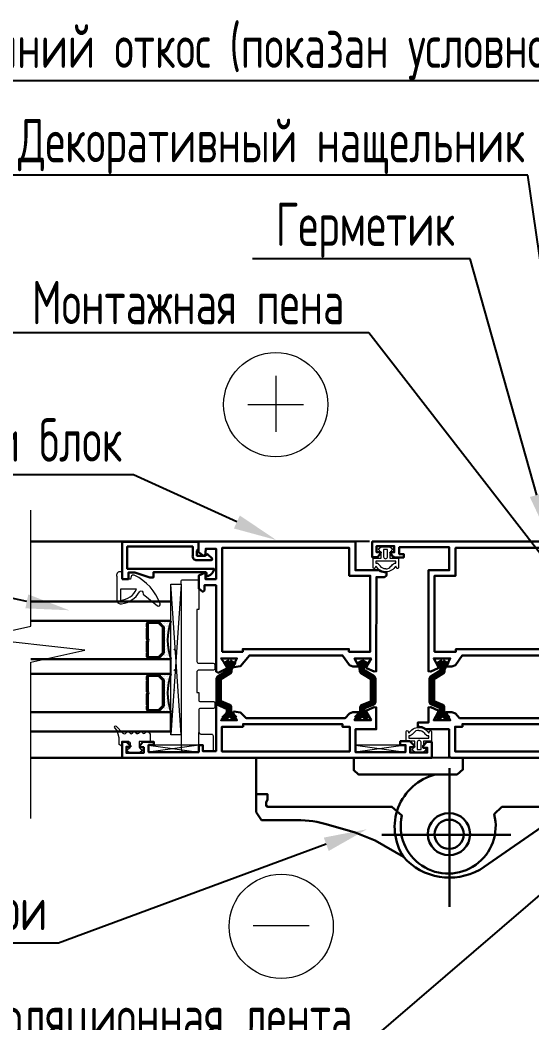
# Model space of a CAD drawing. Header units: millimetres. Extents: x -136099598 to 11807193, y 0 to 779331.
# Drawn here: x 793450 to 796404, y 359407 to 365191 of the extents above; entities that cross this region are included whole.
import ezdxf
from ezdxf import colors
from ezdxf.entities.mleader import LeaderData, LeaderLine
from ezdxf.math import Vec2, Vec3

# ---------------------------------------------------------------- set-up
doc = ezdxf.new("R2010")
doc.units = ezdxf.units.MM
doc.header["$MEASUREMENT"] = 0
doc.layers.get('0').update_dxf_attribs({"color": 250, "lineweight": 9})
for name, color, linetype, lineweight in [('+АР_Размеры', 252, 'Continuous', 9), ('PDF _Геометрия', 7, 'Continuous', 0), ('АР_Тонкие', 250, 'Continuous', 5)]:
    doc.layers.add(name, color=color, linetype=linetype, lineweight=lineweight)
doc.layers.add('A-OKNO-RAM', color=140, linetype='Continuous')
doc.layers.add('АР_Таблицы', color=250, linetype='Continuous')
doc.styles.add('ISOCPEUR', font='isocpeur.ttf', dxfattribs={"width": 0.7})

# ---------------------------------------------------------------- blocks, each defined once
blk = doc.blocks.new('*U1399')
at = {"color": 8}
blk.add_lwpolyline([(0, -7.508), (0, -1), (2.25, -0.5), (-2.25, 0), (0, 0.5), (0, 5.323)], dxfattribs=at)

msp = doc.modelspace()

# ---------------------------------------------------------------- linework, layer by layer
at = {"layer": '+АР_Размеры', "ltscale": 100}
for points in [[(794925.601, 363138.576), (794925.601, 362816.827)], [(794764.726, 362973.215), (795086.475, 362973.215)], [(794796.309, 359968.433), (795118.058, 359968.433)]]:
    msp.add_lwpolyline(points, dxfattribs=at)
for centre in [(794925.601, 362973.215), (794957.184, 359963.947)]:
    msp.add_circle(centre, 300.712, dxfattribs=at)
at = {"color": 6, "lineweight": 100, "ltscale": 100}
for p, q in [((794681.767, 361493.868), (794661.245, 361457.121)), ((795402.806, 361493.868), (795423.328, 361457.121)), ((795910.468, 361493.868), (795889.947, 361457.121)), ((795487.458, 361396.445), (795487.458, 361255.44)), ((795825.816, 361396.445), (795825.816, 361255.44)), ((794692.028, 361160.582), (794659.126, 361193.502)), ((795392.546, 361160.582), (795425.447, 361193.502)), ((795920.729, 361160.582), (795887.828, 361193.502))]:
    msp.add_line(p, q, dxfattribs=at)
for points in [[(794627.043, 361161.436), (794657.825, 361192.201), (794656.97, 361229.286), (794597.115, 361255.44), (794597.115, 361396.445), (794659.535, 361433.193), (794661.245, 361457.121), (794638.158, 361495.577)], [(795457.531, 361161.436), (795426.748, 361192.201), (795426.748, 361229.286), (795487.458, 361255.44), (795487.458, 361396.445), (795425.038, 361433.193), (795423.328, 361457.121), (795446.415, 361495.577)], [(795855.744, 361161.436), (795886.526, 361192.201), (795886.526, 361229.286), (795825.816, 361255.44), (795825.816, 361396.445), (795888.236, 361433.193), (795889.947, 361457.121), (795866.86, 361495.577)]]:
    msp.add_lwpolyline(points, dxfattribs=at)
at = {"layer": 'A-OKNO-RAM', "color": 8}
for p, q in [((795467.085, 362183.503, 0), (793512.551, 362183.503, 0)), ((793512.551, 362183.503, 0), (794057.161, 362183.503, 0)), ((793512.551, 361836.913, 0), (794320.569, 361836.913, 0)), ((794320.569, 361836.913, 0), (793512.551, 361836.913, 0)), ((793512.551, 361726.004, 0), (794320.569, 361726.004, 0)), ((794320.569, 361726.004, 0), (793512.551, 361726.004, 0)), ((794246.77, 361724.989, 0), (794240.854, 361719.072, 0)), ((794244.319, 361726.004, 0), (794320.569, 361726.004, 0)), ((794181.933, 361664.895, 0), (794186.924, 361669.886, 0)), ((794231.12, 361714.081, 0), (794236.111, 361719.072, 0)), ((794254.544, 361717.201, 0), (794254.544, 361717.201, 0)), ((794263.347, 361717.201, 0), (794263.347, 361717.201, 0)), ((794265.052, 361698.214, 0), (794268.581, 361701.743, 0)), ((794267.749, 361708.397, 0), (794267.749, 361708.397, 0)), ((794272.151, 361717.201, 0), (794272.151, 361717.201, 0)), ((794272.151, 361699.594, 0), (794272.151, 361699.594, 0)), ((794276.552, 361708.397, 0), (794276.552, 361708.397, 0)), ((794280.954, 361717.201, 0), (794280.954, 361717.201, 0)), ((794280.954, 361699.594, 0), (794280.954, 361699.594, 0)), ((794280.954, 361681.987, 0), (794280.954, 361681.987, 0)), ((794285.356, 361708.397, 0), (794285.356, 361708.397, 0)), ((794285.356, 361690.791, 0), (794285.356, 361690.791, 0)), ((794285.356, 361673.184, 0), (794285.356, 361673.184, 0)), ((794289.757, 361717.201, 0), (794289.757, 361717.201, 0)), ((794289.757, 361699.594, 0), (794289.757, 361699.594, 0)), ((794289.757, 361681.987, 0), (794289.757, 361681.987, 0)), ((794294.159, 361708.397, 0), (794294.159, 361708.397, 0)), ((794294.159, 361690.791, 0), (794294.159, 361690.791, 0)), ((794294.159, 361673.184, 0), (794294.159, 361673.184, 0)), ((794298.561, 361717.201, 0), (794298.561, 361717.201, 0)), ((794298.561, 361699.594, 0), (794298.561, 361699.594, 0)), ((794298.561, 361681.987, 0), (794298.561, 361681.987, 0)), ((794302.963, 361708.397, 0), (794302.963, 361708.397, 0)), ((794302.963, 361690.791, 0), (794302.963, 361690.791, 0)), ((794302.963, 361673.184, 0), (794302.963, 361673.184, 0)), ((794307.364, 361717.201, 0), (794307.364, 361717.201, 0)), ((794307.364, 361699.594, 0), (794307.364, 361699.594, 0)), ((794307.364, 361681.987, 0), (794307.364, 361681.987, 0)), ((794311.766, 361708.397, 0), (794311.766, 361708.397, 0)), ((794316.168, 361717.201, 0), (794316.168, 361717.201, 0)), ((794184.885, 361618.047, 0), (794188.64, 361621.802, 0)), ((794273.988, 361657.35, 0), (794278.978, 361662.341, 0)), ((794273.988, 361607.551, 0), (794278.978, 361612.542, 0)), ((794280.954, 361664.38, 0), (794280.954, 361664.38, 0)), ((794280.954, 361646.774, 0), (794280.954, 361646.774, 0)), ((794280.954, 361629.167, 0), (794280.954, 361629.167, 0)), ((794280.954, 361611.56, 0), (794280.954, 361611.56, 0)), ((794285.356, 361655.577, 0), (794285.356, 361655.577, 0)), ((794285.356, 361637.97, 0), (794285.356, 361637.97, 0)), ((794285.356, 361620.363, 0), (794285.356, 361620.363, 0)), ((794289.757, 361664.38, 0), (794289.757, 361664.38, 0)), ((794289.757, 361646.774, 0), (794289.757, 361646.774, 0)), ((794289.757, 361629.167, 0), (794289.757, 361629.167, 0)), ((794289.757, 361611.56, 0), (794289.757, 361611.56, 0)), ((794294.159, 361655.577, 0), (794294.159, 361655.577, 0)), ((794294.159, 361637.97, 0), (794294.159, 361637.97, 0)), ((794294.159, 361620.363, 0), (794294.159, 361620.363, 0)), ((794298.561, 361664.38, 0), (794298.561, 361664.38, 0)), ((794298.561, 361646.774, 0), (794298.561, 361646.774, 0)), ((794298.561, 361629.167, 0), (794298.561, 361629.167, 0)), ((794298.561, 361611.56, 0), (794298.561, 361611.56, 0)), ((794302.963, 361655.577, 0), (794302.963, 361655.577, 0)), ((794181.933, 361565.296, 0), (794186.924, 361570.287, 0)), ((794273.988, 361557.751, 0), (794278.978, 361562.742, 0)), ((794280.954, 361593.953, 0), (794280.954, 361593.953, 0)), ((794280.954, 361576.346, 0), (794280.954, 361576.346, 0)), ((794280.954, 361558.74, 0), (794280.954, 361558.74, 0)), ((794285.356, 361602.757, 0), (794285.356, 361602.757, 0)), ((794285.356, 361585.15, 0), (794285.356, 361585.15, 0)), ((794285.356, 361567.543, 0), (794285.356, 361567.543, 0)), ((794289.757, 361593.953, 0), (794289.757, 361593.953, 0)), ((794289.757, 361576.346, 0), (794289.757, 361576.346, 0)), ((794289.757, 361558.74, 0), (794289.757, 361558.74, 0)), ((794294.159, 361602.757, 0), (794294.159, 361602.757, 0)), ((794294.159, 361585.15, 0), (794294.159, 361585.15, 0)), ((794294.159, 361567.543, 0), (794294.159, 361567.543, 0)), ((794298.561, 361593.953, 0), (794298.561, 361593.953, 0)), ((794298.561, 361576.346, 0), (794298.561, 361576.346, 0)), ((794298.561, 361558.74, 0), (794298.561, 361558.74, 0)), ((794302.963, 361567.543, 0), (794302.963, 361567.543, 0)), ((794337.195, 361564.894, 0), (794342.63, 361559.458, 0)), ((793512.551, 361504.186, 0), (794320.569, 361504.186, 0)), ((794320.569, 361504.186, 0), (793512.551, 361504.186, 0)), ((794183.123, 361516.686, 0), (794187.007, 361520.57, 0)), ((794227.355, 361511.118, 0), (794232.346, 361516.109, 0)), ((794246.77, 361510.103, 0), (794240.854, 361504.186, 0)), ((794244.319, 361511.118, 0), (794246.944, 361511.118, 0)), ((794320.569, 361504.186, 0), (794244.319, 361504.186, 0)), ((794254.544, 361505.919, 0), (794254.544, 361505.919, 0)), ((794258.946, 361514.723, 0), (794258.946, 361514.723, 0)), ((794263.347, 361505.919, 0), (794263.347, 361505.919, 0)), ((794267.749, 361514.723, 0), (794267.749, 361514.723, 0)), ((794272.151, 361523.526, 0), (794272.151, 361523.526, 0)), ((794272.151, 361505.919, 0), (794272.151, 361505.919, 0)), ((794276.552, 361532.329, 0), (794276.552, 361532.329, 0)), ((794276.552, 361514.723, 0), (794276.552, 361514.723, 0)), ((794280.954, 361541.133, 0), (794280.954, 361541.133, 0)), ((794280.954, 361523.526, 0), (794280.954, 361523.526, 0)), ((794280.954, 361505.919, 0), (794280.954, 361505.919, 0)), ((794285.356, 361549.936, 0), (794285.356, 361549.936, 0)), ((794285.356, 361532.329, 0), (794285.356, 361532.329, 0)), ((794285.356, 361514.723, 0), (794285.356, 361514.723, 0)), ((794289.757, 361541.133, 0), (794289.757, 361541.133, 0)), ((794289.757, 361523.526, 0), (794289.757, 361523.526, 0)), ((794289.757, 361505.919, 0), (794289.757, 361505.919, 0)), ((794294.159, 361549.936, 0), (794294.159, 361549.936, 0)), ((794294.159, 361532.329, 0), (794294.159, 361532.329, 0)), ((794294.159, 361514.723, 0), (794294.159, 361514.723, 0)), ((794298.561, 361541.133, 0), (794298.561, 361541.133, 0)), ((794298.561, 361523.526, 0), (794298.561, 361523.526, 0)), ((794298.561, 361505.919, 0), (794298.561, 361505.919, 0)), ((794302.963, 361549.936, 0), (794302.963, 361549.936, 0)), ((794302.963, 361532.329, 0), (794302.963, 361532.329, 0)), ((794302.963, 361514.723, 0), (794302.963, 361514.723, 0)), ((794307.364, 361541.133, 0), (794307.364, 361541.133, 0)), ((794307.364, 361523.526, 0), (794307.364, 361523.526, 0)), ((794307.364, 361505.919, 0), (794307.364, 361505.919, 0)), ((794311.766, 361532.329, 0), (794311.766, 361532.329, 0)), ((794311.766, 361514.723, 0), (794311.766, 361514.723, 0)), ((794316.168, 361505.919, 0), (794316.168, 361505.919, 0)), ((794320.569, 361421.005, 0), (794320.569, 361504.186, 0)), ((794337.549, 361446.266, 0), (794341.843, 361441.972, 0)), ((793512.551, 361421.005, 0), (794320.569, 361421.005, 0)), ((794320.569, 361421.005, 0), (793512.551, 361421.005, 0)), ((794188.865, 361421.005, 0), (794244.319, 361421.005, 0)), ((794244.319, 361414.073, 0), (794188.865, 361414.073, 0)), ((794231.12, 361409.082, 0), (794236.111, 361414.073, 0)), ((794246.77, 361419.99, 0), (794240.854, 361414.073, 0)), ((794244.319, 361421.005, 0), (794320.569, 361421.005, 0)), ((794254.544, 361412.201, 0), (794254.544, 361412.201, 0)), ((794263.347, 361412.201, 0), (794263.347, 361412.201, 0)), ((794265.052, 361393.214, 0), (794268.581, 361396.743, 0)), ((794267.749, 361403.398, 0), (794267.749, 361403.398, 0)), ((794272.151, 361412.201, 0), (794272.151, 361412.201, 0)), ((794272.151, 361394.594, 0), (794272.151, 361394.594, 0)), ((794276.552, 361403.398, 0), (794276.552, 361403.398, 0)), ((794280.954, 361412.201, 0), (794280.954, 361412.201, 0)), ((794280.954, 361394.594, 0), (794280.954, 361394.594, 0)), ((794280.954, 361376.988, 0), (794280.954, 361376.988, 0)), ((794285.356, 361403.398, 0), (794285.356, 361403.398, 0)), ((794285.356, 361385.791, 0), (794285.356, 361385.791, 0)), ((794289.757, 361412.201, 0), (794289.757, 361412.201, 0)), ((794289.757, 361394.594, 0), (794289.757, 361394.594, 0)), ((794289.757, 361376.988, 0), (794289.757, 361376.988, 0)), ((794294.159, 361403.398, 0), (794294.159, 361403.398, 0)), ((794294.159, 361385.791, 0), (794294.159, 361385.791, 0)), ((794298.561, 361412.201, 0), (794298.561, 361412.201, 0)), ((794298.561, 361394.594, 0), (794298.561, 361394.594, 0)), ((794298.561, 361376.988, 0), (794298.561, 361376.988, 0)), ((794302.963, 361403.398, 0), (794302.963, 361403.398, 0)), ((794302.963, 361385.791, 0), (794302.963, 361385.791, 0)), ((794307.364, 361412.201, 0), (794307.364, 361412.201, 0)), ((794307.364, 361394.594, 0), (794307.364, 361394.594, 0)), ((794307.364, 361376.988, 0), (794307.364, 361376.988, 0)), ((794311.766, 361403.398, 0), (794311.766, 361403.398, 0)), ((794316.168, 361412.201, 0), (794316.168, 361412.201, 0)), ((794181.933, 361359.895, 0), (794186.924, 361364.886, 0)), ((794273.988, 361352.351, 0), (794278.978, 361357.342, 0)), ((794280.954, 361359.381, 0), (794280.954, 361359.381, 0)), ((794280.954, 361341.774, 0), (794280.954, 361341.774, 0)), ((794280.954, 361324.167, 0), (794280.954, 361324.167, 0)), ((794285.356, 361368.184, 0), (794285.356, 361368.184, 0)), ((794285.356, 361350.577, 0), (794285.356, 361350.577, 0)), ((794285.356, 361332.971, 0), (794285.356, 361332.971, 0)), ((794289.757, 361359.381, 0), (794289.757, 361359.381, 0)), ((794289.757, 361341.774, 0), (794289.757, 361341.774, 0)), ((794289.757, 361324.167, 0), (794289.757, 361324.167, 0)), ((794294.159, 361368.184, 0), (794294.159, 361368.184, 0)), ((794294.159, 361350.577, 0), (794294.159, 361350.577, 0)), ((794294.159, 361332.971, 0), (794294.159, 361332.971, 0)), ((794298.561, 361359.381, 0), (794298.561, 361359.381, 0)), ((794298.561, 361341.774, 0), (794298.561, 361341.774, 0)), ((794298.561, 361324.167, 0), (794298.561, 361324.167, 0)), ((794302.963, 361368.184, 0), (794302.963, 361368.184, 0)), ((794302.963, 361350.577, 0), (794302.963, 361350.577, 0)), ((794338.16, 361327.381, 0), (794340.798, 361324.742, 0)), ((794181.933, 361260.296, 0), (794186.924, 361265.287, 0)), ((794184.885, 361313.048, 0), (794188.64, 361316.802, 0)), ((794273.988, 361302.551, 0), (794278.978, 361307.542, 0)), ((794280.954, 361306.561, 0), (794280.954, 361306.561, 0)), ((794280.954, 361288.954, 0), (794280.954, 361288.954, 0)), ((794280.954, 361271.347, 0), (794280.954, 361271.347, 0)), ((794285.356, 361315.364, 0), (794285.356, 361315.364, 0)), ((794285.356, 361297.757, 0), (794285.356, 361297.757, 0)), ((794285.356, 361280.15, 0), (794285.356, 361280.15, 0)), ((794285.356, 361262.544, 0), (794285.356, 361262.544, 0)), ((794289.757, 361306.561, 0), (794289.757, 361306.561, 0)), ((794289.757, 361288.954, 0), (794289.757, 361288.954, 0)), ((794289.757, 361271.347, 0), (794289.757, 361271.347, 0)), ((794294.159, 361315.364, 0), (794294.159, 361315.364, 0)), ((794294.159, 361297.757, 0), (794294.159, 361297.757, 0)), ((794294.159, 361280.15, 0), (794294.159, 361280.15, 0)), ((794294.159, 361262.544, 0), (794294.159, 361262.544, 0)), ((794298.561, 361306.561, 0), (794298.561, 361306.561, 0)), ((794298.561, 361288.954, 0), (794298.561, 361288.954, 0)), ((794298.561, 361271.347, 0), (794298.561, 361271.347, 0)), ((794302.963, 361262.544, 0), (794302.963, 361262.544, 0)), ((794183.123, 361211.687, 0), (794187.007, 361215.571, 0)), ((794227.355, 361206.119, 0), (794232.346, 361211.11, 0)), ((794246.77, 361205.103, 0), (794240.854, 361199.187, 0)), ((794258.946, 361209.723, 0), (794258.946, 361209.723, 0)), ((794267.749, 361209.723, 0), (794267.749, 361209.723, 0)), ((794272.151, 361218.527, 0), (794272.151, 361218.527, 0)), ((794273.988, 361252.752, 0), (794278.978, 361257.742, 0)), ((794276.552, 361227.33, 0), (794276.552, 361227.33, 0)), ((794276.552, 361209.723, 0), (794276.552, 361209.723, 0)), ((794280.954, 361253.74, 0), (794280.954, 361253.74, 0)), ((794280.954, 361236.133, 0), (794280.954, 361236.133, 0)), ((794280.954, 361218.527, 0), (794280.954, 361218.527, 0)), ((794285.356, 361244.937, 0), (794285.356, 361244.937, 0)), ((794285.356, 361227.33, 0), (794285.356, 361227.33, 0)), ((794285.356, 361209.723, 0), (794285.356, 361209.723, 0)), ((794289.757, 361253.74, 0), (794289.757, 361253.74, 0)), ((794289.757, 361236.133, 0), (794289.757, 361236.133, 0)), ((794289.757, 361218.527, 0), (794289.757, 361218.527, 0)), ((794294.159, 361244.937, 0), (794294.159, 361244.937, 0)), ((794294.159, 361227.33, 0), (794294.159, 361227.33, 0)), ((794294.159, 361209.723, 0), (794294.159, 361209.723, 0)), ((794298.561, 361253.74, 0), (794298.561, 361253.74, 0)), ((794298.561, 361236.133, 0), (794298.561, 361236.133, 0)), ((794298.561, 361218.527, 0), (794298.561, 361218.527, 0)), ((794302.963, 361244.937, 0), (794302.963, 361244.937, 0)), ((794302.963, 361227.33, 0), (794302.963, 361227.33, 0)), ((794302.963, 361209.723, 0), (794302.963, 361209.723, 0)), ((794307.364, 361236.133, 0), (794307.364, 361236.133, 0)), ((794307.364, 361218.527, 0), (794307.364, 361218.527, 0)), ((794311.766, 361227.33, 0), (794311.766, 361227.33, 0)), ((794311.766, 361209.723, 0), (794311.766, 361209.723, 0)), ((793512.551, 361199.187, 0), (794320.569, 361199.187, 0)), ((794320.569, 361199.187, 0), (793512.551, 361199.187, 0)), ((794320.569, 361199.187, 0), (794244.319, 361199.187, 0)), ((794254.544, 361200.92, 0), (794254.544, 361200.92, 0)), ((794263.347, 361200.92, 0), (794263.347, 361200.92, 0)), ((794272.151, 361200.92, 0), (794272.151, 361200.92, 0)), ((794280.954, 361200.92, 0), (794280.954, 361200.92, 0)), ((794289.757, 361200.92, 0), (794289.757, 361200.92, 0)), ((794298.561, 361200.92, 0), (794298.561, 361200.92, 0)), ((794307.364, 361200.92, 0), (794307.364, 361200.92, 0)), ((794316.168, 361200.92, 0), (794316.168, 361200.92, 0)), ((794320.569, 361088.278, 0), (794320.569, 361199.187, 0)), ((793512.551, 361088.278, 0), (794320.569, 361088.278, 0)), ((794320.569, 361088.278, 0), (793512.551, 361088.278, 0)), ((794126.953, 361082.551, 0), (794121.077, 361088.426, 0)), ((794152.703, 361086.68, 0), (794152.459, 361086.923, 0)), ((796812.812, 360935.778, 0), (793512.551, 360935.778, 0)), ((793512.551, 360935.778, 0), (794091.82, 360935.778, 0))]:
    msp.add_line(p, q, dxfattribs=at)
at = {"layer": 'A-OKNO-RAM'}
for p, q in [((794246.944, 361719.072, 0), (794244.319, 361719.072, 0)), ((794275.933, 361694.391, 0), (794254.297, 361716.027, 0)), ((794278.978, 361543.152, 0), (794278.978, 361687.038, 0)), ((794254.297, 361514.164, 0), (794275.933, 361535.8, 0)), ((794246.944, 361414.073, 0), (794244.319, 361414.073, 0)), ((794275.933, 361389.391, 0), (794254.297, 361411.027, 0)), ((794278.978, 361238.153, 0), (794278.978, 361382.039, 0)), ((794244.319, 361206.119, 0), (794246.944, 361206.119, 0)), ((794254.297, 361209.164, 0), (794275.933, 361230.8, 0))]:
    msp.add_line(p, q, dxfattribs=at)
at = {"layer": 'A-OKNO-RAM', "color": 8, "elevation": 0}
for points in [[(794244.319, 361719.072), (794188.865, 361719.072, -1.00000133), (794188.865, 361726.004), (794244.319, 361726.004, -0.99999867)], [(794244.319, 361504.186), (794188.865, 361504.186, -1.00000133), (794188.865, 361511.118), (794244.319, 361511.118, -0.99999867)], [(794244.319, 361199.187), (794188.865, 361199.187, -1.00000133), (794188.865, 361206.119), (794244.319, 361206.119, -0.99999867)]]:
    msp.add_lwpolyline(points, format="xyb", close=True, dxfattribs=at)
for points in [[(794204.918, 361719.072), (794197.986, 361726.004), (794191.054, 361719.072)], [(794229.817, 361719.072), (794222.886, 361726.004), (794215.954, 361719.072)], [(794204.918, 361504.186), (794197.986, 361511.118), (794191.054, 361504.186)], [(794229.817, 361504.186), (794222.886, 361511.118), (794215.954, 361504.186)], [(794204.918, 361414.073), (794197.986, 361421.005), (794191.054, 361414.073)], [(794229.817, 361414.073), (794222.886, 361421.005), (794215.954, 361414.073)], [(794204.918, 361199.187), (794197.986, 361206.119), (794191.054, 361199.187)], [(794229.817, 361199.187), (794222.886, 361206.119), (794215.954, 361199.187)]]:
    msp.add_lwpolyline(points, dxfattribs=at)
at = {"layer": 'A-OKNO-RAM', "color": 8}
for centre, radius, start, end in [((794244.319, 361722.538, 0), 3.466, 270.0001639, 90), ((794634.894, 361615.095, 0), 333.319, 160.5646689, 199.4352539), ((794244.319, 361507.652, 0), 3.466, 270.0001639, 90), ((794188.865, 361417.539, 0), 3.466, 90, 270.0001639), ((794244.319, 361417.539, 0), 3.466, 270.0001639, 90), ((794244.319, 361417.539, 0), 3.466, 270.0001639, 90), ((794634.894, 361310.096, 0), 333.319, 160.5646689, 199.4352539), ((794244.319, 361202.653, 0), 3.466, 270.0001639, 90)]:
    msp.add_arc(centre, radius, start, end, dxfattribs=at)
at = {"layer": 'A-OKNO-RAM'}
for centre, start, end in [((794246.944, 361708.675, 0), 45.0000145, 90), ((794268.581, 361687.038, 0), 359.9997883, 45.0000145), ((794246.944, 361521.516, 0), 270.0001639, 315.0002898), ((794268.581, 361543.152, 0), 315.0002898, 359.9997883), ((794246.944, 361403.675, 0), 45.0000145, 90), ((794268.581, 361382.039, 0), 359.9997883, 45.0000145), ((794246.944, 361216.516, 0), 270.0001639, 315.0002898), ((794268.581, 361238.153, 0), 315.0002898, 359.9997883)]:
    msp.add_arc(centre, 10.398, start, end, dxfattribs=at)
at = {"layer": 'PDF _Геометрия', "lineweight": 15}
for p, q in [((794380.683, 361937.335, 0), (794320.569, 361069.392)), ((794380.683, 361069.392), (794320.569, 361937.335, 0)), ((794481.167, 361009.488), (794191.677, 361009.488)), ((794191.677, 361009.488), (794481.167, 360969.672)), ((794481.167, 361009.488), (794191.677, 360969.576)), ((795644.047, 361009.488), (795385.14, 361009.488)), ((795385.14, 361009.488), (795675.329, 360969.576)), ((795675.329, 361009.488), (795385.14, 360969.576))]:
    msp.add_line(p, q, dxfattribs=at)
at = {"layer": 'PDF _Геометрия', "lineweight": 30}
for p, q in [((795928.197, 360875.507), (795928.197, 360077.047)), ((796283.271, 360491.973), (795537.615, 360491.973))]:
    msp.add_line(p, q, dxfattribs=at)
msp.add_lwpolyline([(794039.753, 361967.239), (794039.753, 362182.109), (794479.924, 362182.109), (794479.924, 362143.037), (794470.586, 362129.58), (794470.586, 362101.364), (794518.58, 362101.364), (794531.611, 362110.697), (794557.21, 362087.284), (794557.865, 362078.553), (794553.497, 362075.715), (794469.628, 362075.715, -0.46016516), (794446.259, 362103.001), (794446.259, 362154.734), (794069.121, 362154.734), (794069.121, 362026.223), (794569.852, 362026.223, -0.34149185), (794525.542, 361981.73), (794525.542, 361999.564, 0.37496869), (794522.093, 362006.363), (794219.72, 362006.303), (794219.701, 361976.574), (794198.678, 361976.588), (794112.811, 362003.968), (794075.726, 362003.968), (794075.726, 361967.239)], format="xyb", close=True, dxfattribs=at)
for points in [[(795387.169, 362183.504), (794479.924, 362183.504), (794479.924, 362122.064), (794507.289, 362103.005), (794518.58, 362101.364), (794521.581, 362141.415), (794581.79, 362141.415), (794581.79, 361966.484), (794520.239, 361966.484), (794520.239, 362004.395), (794481.179, 361986.753), (794481.179, 361911.943), (794504.447, 361894.302), (794514.023, 361901.246), (794514.023, 361931.274), (794580.875, 361931.274), (794580.875, 361432.992), (794593.962, 361426.703), (794651.672, 361454.184), (794610.165, 361509.332), (794701.481, 361509.332), (794680.483, 361465.896), (794684.39, 361458.576), (794721.991, 361464.432), (794773.264, 361526.414), (795311.309, 361526.414), (795350.486, 361471.032), (795371.054, 361462.222), (795405.333, 361462.222), (795380.848, 361509.74), (795475.574, 361509.74), (795449.525, 361462.554), (795449.542, 361453.019), (795492.796, 361433.274), (795506.184, 361435.049), (795506.234, 361978.655), (795553.805, 361978.655), (795565.852, 361988.534), (795565.852, 362006.749), (795552.927, 362006.749, -0.13894999), (795522.269, 362017.554), (795385.762, 362017.554), (795385.762, 362183.504)], [(796540.011, 361526.414), (796001.965, 361526.414), (795962.789, 361471.032), (795942.221, 361462.222), (795907.941, 361462.222), (795932.427, 361509.74), (795837.701, 361509.74), (795863.75, 361462.554), (795863.733, 361453.019), (795820.478, 361433.274), (795807.09, 361435.049), (795807.09, 362017.554), (795927.512, 362017.554), (795927.512, 362150.676), (795638.045, 362150.353), (795638.072, 362111.182), (795664.743, 362111.196), (795664.752, 362091.892), (795611.033, 362091.891, -0.25384224), (795586.462, 362121.234), (795609.397, 362121.223), (795609.379, 362157.311), (795508.094, 362157.311), (795508.083, 362121.268), (795532.207, 362121.397, -0.20486609), (795508.385, 362092.563), (795482.331, 362092.559), (795482.4, 362183.504), (796833.351, 362183.504)], [(796558.539, 361165.441), (795986.27, 361165.441), (795962.789, 361191.229), (795942.221, 361200.039), (795907.941, 361200.039), (795932.427, 361152.521), (795837.701, 361152.521), (795863.75, 361199.707), (795863.733, 361209.242), (795820.478, 361228.986), (795807.09, 361227.212), (795807.084, 361139.505), (795745.337, 361139.505), (795745.333, 361114.157, -0.18240765), (795791.801, 361101.284), (795926.188, 361101.284), (795926.188, 360943.705), (795938.052, 360935.778), (796829.835, 360935.778)], [(794812.208, 360933.907), (794812.208, 360623.502), (794844.15, 360577.305), (795048.181, 360577.305, -0.07512238), (795230.96, 360549.688), (795383.516, 360505.001), (795500.252, 360458.334), (795663.189, 360364.989, 0.35429732), (796102.989, 360290.99), (796533.759, 360588.89), (796533.759, 360935.734)], [(795663.189, 360364.989, -0.5131844), (795846.434, 360839.838, 1), (795846.434, 360839.838, 1)], [(794816.834, 360726.927), (794877.91, 360726.927), (794877.91, 360694.059), (794869.535, 360679.564), (794869.535, 360659.966), (794880.372, 360653.784), (795596.481, 360653.784), (795653.506, 360602.808, 1.26965733), (796186.493, 360611.029), (796231.018, 360653.129), (796486.455, 360653.129), (796486.455, 360676.835), (796473.167, 360689.452), (796473.167, 360709.706), (796533.759, 360709.706)]]:
    msp.add_lwpolyline(points, format="xyb", dxfattribs=at)
for points in [[(794615.903, 361547.522), (794615.903, 362146.907), (795349.778, 362146.907), (795349.778, 361985.89), (795470.925, 361985.89), (795470.925, 361547.522), (795347.595, 361547.522), (795347.595, 361563.303), (794735.115, 361563.303), (794735.115, 361547.522)], [(796697.372, 361547.522), (796697.372, 362146.907), (795963.497, 362146.907), (795963.497, 361985.89), (795842.35, 361985.89), (795842.35, 361547.522), (795965.679, 361547.522), (795965.679, 361563.303), (796578.16, 361563.303), (796578.16, 361547.522)]]:
    msp.add_lwpolyline(points, close=True, dxfattribs=at)
at = {"layer": 'PDF _Геометрия', "lineweight": 15}
for points in [[(795560.637, 362008.727, -0.2581667), (795503.362, 362041.979), (795499.003, 362031.032, -0.77957365), (795487.644, 362032.339), (795487.644, 362088.169), (795533.534, 362088.169), (795533.534, 362119.833), (795516.728, 362139.109), (795533.92, 362152.673), (795584.854, 362152.673), (795602.047, 362139.109), (795584.852, 362119.387), (795584.852, 362088.169), (795633.629, 362088.169), (795633.629, 362032.339, -0.77957365), (795622.27, 362031.032), (795617.911, 362041.979, -0.2581667), (795560.637, 362008.727, 0.22887573)], [(795560.637, 362026.325, -0.25574136), (795530.513, 362040.549, 0.08882844), (795510.952, 362057.973)], [(795560.637, 362026.325, 0.25574136), (795590.761, 362040.549, -0.08882844), (795610.321, 362057.973)], [(794481.179, 361911.943), (794481.179, 361792.471), (794470.477, 361792.471), (794470.477, 361492.026, 0.42552246), (794481.382, 361481.532), (794564.324, 361481.532, -0.35432384), (794574.494, 361473.291), (794574.494, 361452.303, -0.45539638), (794561.337, 361440.853), (794478.656, 361440.853, 0.38460638), (794470.54, 361433.527), (794470.54, 361313.749), (794481.235, 361313.749), (794481.235, 361269.55, 0.47117445), (794492.043, 361260.626), (794567.465, 361260.626, -0.46984461), (794574.818, 361251.759), (794574.818, 361231.827, -0.43390676), (794562.268, 361220.088), (794487.716, 361220.088, 0.39968296), (794481.167, 361213.858), (794481.167, 361081.542, 0.33113537), (794492.849, 361073.301), (794554.677, 361073.301, -0.43421528), (794563.935, 361063.393), (794563.935, 360976.819), (794507.217, 360976.819), (794507.217, 361011.274), (794481.167, 361011.274), (794481.167, 361081.542)], [(794039.13, 361031.042), (794039.13, 361001.165), (794022.247, 361012.74), (794022.247, 361052.306), (794011.375, 361093.743), (793996.675, 361109.961, -0.88948965), (794004.502, 361118.929), (794042.468, 361078.908, 0.48708554), (794063.124, 361080.277, -0.72611288), (794083.304, 361079.699, 0.62518731), (794099.211, 361079.244, -0.62327072), (794118.575, 361080.234, 0.55867132), (794138.375, 361082.585, -0.53885312), (794156.448, 361082.585, 0.70707033), (794172.96, 361082.201, -0.41478239), (794194.465, 361081.625), (794201.232, 361071.975), (794201.232, 361031.042), (794137.437, 361031.042), (794137.437, 360997.446, 0.20718398), (794156.676, 360982.985, -0.19580181), (794140.306, 360967.343), (794084.88, 360967.343, -0.38353386), (794065.585, 360985.095, 0.28037451), (794086.507, 360999.835), (794086.507, 361020.776), (794075.419, 361031.042), (794039.13, 361031.042)], [(795751.994, 361111.784, -0.2581667), (795809.268, 361078.532), (795813.627, 361089.479, -0.77957365), (795824.986, 361088.172), (795824.986, 361032.343), (795779.096, 361032.343), (795779.096, 361000.678), (795795.902, 360981.402), (795778.71, 360967.838), (795727.776, 360967.838), (795710.583, 360981.402), (795727.778, 361001.124), (795727.778, 361032.343), (795679.001, 361032.343), (795679.001, 361088.172, -0.77957365), (795690.36, 361089.479), (795694.719, 361078.532, -0.2581667), (795751.994, 361111.784, 0.22887573)], [(795751.994, 361094.186, 0.25574136), (795721.87, 361079.962, -0.08882844), (795702.309, 361062.538)], [(795751.994, 361094.186, -0.25574136), (795782.117, 361079.962, 0.08882844), (795801.678, 361062.538)], [(794380.683, 361069.392), (794380.683, 360982.966, 0.44156927), (794391.637, 360972.982), (794481.167, 360972.982), (794481.167, 360972.982)]]:
    msp.add_lwpolyline(points, format="xyb", dxfattribs=at)
for points in [[(795571.136, 362136.82), (795547.638, 362136.82), (795547.638, 362094.506, 0.83060636), (795571.136, 362093.978)], [(795741.494, 360983.691), (795764.992, 360983.691), (795764.992, 361026.005, 0.83060636), (795741.494, 361026.533)]]:
    msp.add_lwpolyline(points, format="xyb", close=True, dxfattribs=at)
for points in [[(795610.321, 362057.973), (795618.782, 362057.973), (795618.782, 362070.696), (795502.491, 362070.696), (795502.491, 362057.973), (795510.952, 362057.973)], [(795702.309, 361062.538), (795693.848, 361062.538), (795693.848, 361049.815), (795810.139, 361049.815), (795810.139, 361062.538), (795801.678, 361062.538)]]:
    msp.add_lwpolyline(points, dxfattribs=at)
at = {"layer": 'PDF _Геометрия', "lineweight": 15, "elevation": 0}
for points in [[(794038.493, 362008.76), (794025.592, 362008.76, 0.53668114), (794008.162, 361982.483), (794008.162, 361842.891, 0.41774092), (794036.406, 361823.892, 0.23001001), (794138.888, 361893.207, -0.61386836), (794158.133, 361891.942), (794160.408, 361879.368), (794243.034, 361813.206, 0.72502047), (794258.731, 361823.834, 0.19994918), (794109.31, 361988.936, 0.40820781), (794090.574, 361981.092, 0.0556969), (794087.213, 361967.235), (794075.726, 361967.239)], [(794380.683, 361937.335), (794380.683, 361955.929, -0.37713849), (794385.896, 361961.857), (794481.179, 361961.857)], [(794121.925, 361908.873), (794029.872, 361908.873), (794029.872, 361844.32, 0.2799037), (794121.925, 361908.873, 1.42601472)]]:
    msp.add_lwpolyline(points, format="xyb", dxfattribs=at)
at = {"layer": 'PDF _Геометрия', "lineweight": 15}
msp.add_lwpolyline([(794320.569, 361937.335), (794380.683, 361937.335), (794380.683, 361069.392), (794320.569, 361069.392)], close=True, dxfattribs=at)
at = {"layer": 'PDF _Геометрия', "lineweight": 30, "elevation": 0}
for points in [[(794181.933, 361538.845), (794185.399, 361542.311), (794181.933, 361545.777), (794181.933, 361608.129, 0.49751951), (794181.933, 361622.062), (794181.933, 361684.413), (794185.399, 361687.879), (794181.933, 361691.345), (794181.933, 361708.675, -0.41421326), (794192.331, 361719.072), (794246.944, 361719.072, -0.19891232), (794254.297, 361716.027), (794275.933, 361694.391, -0.19891336), (794278.978, 361687.038), (794278.978, 361543.152, -0.19891025), (794275.933, 361535.8), (794254.297, 361514.164, -0.19891284), (794246.944, 361511.118), (794192.331, 361511.118, -0.41421464), (794181.933, 361521.516)], [(794186.924, 361605.978, 0.38014305), (794186.924, 361624.213), (794186.924, 361708.675, -0.41421326), (794192.331, 361714.081), (794246.944, 361714.081, -0.19891232), (794250.768, 361712.498), (794272.404, 361690.861, -0.19891336), (794273.988, 361687.038), (794273.988, 361543.152, -0.19891025), (794272.404, 361539.329), (794250.768, 361517.693, -0.19891284), (794246.944, 361516.109), (794192.331, 361516.109, -0.41421464), (794186.924, 361521.516)], [(794181.933, 361233.846), (794185.399, 361237.312), (794181.933, 361240.778), (794181.933, 361303.129, 0.49751951), (794181.933, 361317.062), (794181.933, 361379.414), (794185.399, 361382.88), (794181.933, 361386.346), (794181.933, 361403.675, -0.41421326), (794192.331, 361414.073), (794246.944, 361414.073, -0.19891232), (794254.297, 361411.027), (794275.933, 361389.391, -0.19891336), (794278.978, 361382.039), (794278.978, 361238.153, -0.19891025), (794275.933, 361230.8), (794254.297, 361209.164, -0.19891284), (794246.944, 361206.119), (794192.331, 361206.119, -0.41421464), (794181.933, 361216.516)], [(794186.924, 361300.978, 0.38014305), (794186.924, 361319.213), (794186.924, 361403.675, -0.41421326), (794192.331, 361409.082), (794246.944, 361409.082, -0.19891232), (794250.768, 361407.498), (794272.404, 361385.862, -0.19891336), (794273.988, 361382.039), (794273.988, 361238.153, -0.19891025), (794272.404, 361234.33), (794250.768, 361212.693, -0.19891284), (794246.944, 361211.11), (794192.331, 361211.11, -0.41421464), (794186.924, 361216.516)]]:
    msp.add_lwpolyline(points, format="xyb", close=True, dxfattribs=at)
at = {"layer": 'PDF _Геометрия', "lineweight": 30}
for points in [[(794064.959, 361028.799), (794086.507, 361006.205), (794086.507, 360999.835), (794063.933, 360999.835), (794063.933, 360964.533), (794163.525, 360964.533), (794163.525, 360997.446), (794140.419, 360997.446), (794140.419, 361005.674), (794159.541, 361028.799), (794221.953, 361028.799), (794221.953, 361010.186), (794191.677, 361010.186), (794191.677, 360969.576), (794481.167, 360969.576), (794481.167, 361009.488), (794504.667, 361009.488), (794504.667, 360974.848), (794580.875, 360974.848), (794580.875, 361244.68), (794644.738, 361216.153), (794645.784, 361200.687), (794610.165, 361152.929), (794701.481, 361152.929), (794680.483, 361196.364), (794684.39, 361203.685), (794721.991, 361197.828), (794754.736, 361165.441), (795327.005, 361165.441), (795350.486, 361191.229), (795371.054, 361200.039), (795405.333, 361200.039), (795380.848, 361152.521), (795475.574, 361152.521), (795449.525, 361199.707), (795449.542, 361209.242), (795492.796, 361228.986), (795506.184, 361227.212), (795506.196, 361101.284), (795385.14, 361101.284), (795385.14, 360969.576), (795675.329, 360969.576), (795675.329, 361009.488), (795644.047, 361009.488), (795644.047, 361031.439), (795699.107, 361031.439), (795726.014, 361005.637), (795725.177, 360997.687), (795701.314, 360997.687), (795701.314, 360965.889), (795799.695, 360965.889), (795799.695, 360994.34), (795775.833, 360994.34), (795775.833, 361005.637), (795797.183, 361028.231), (795825.651, 361028.231), (795825.651, 360935.778), (794039.13, 360935.778), (794039.13, 361028.799), (794064.959, 361028.799)], [(794736.793, 361115.4), (794615.289, 361115.4), (794615.289, 360973.347), (795352.424, 360973.347), (795352.424, 361115.4), (795310.274, 361115.4), (795310.274, 361130.411), (794736.793, 361130.411), (794736.793, 361115.4)], [(796576.482, 361115.4), (796697.986, 361115.4), (796697.986, 360973.347), (795960.851, 360973.347), (795960.851, 361115.4), (796003.001, 361115.4), (796003.001, 361130.411), (796576.482, 361130.411), (796576.482, 361115.4)], [(796006.374, 360935.376), (796006.374, 360868.162), (795971.977, 360839.838), (795403.325, 360839.838), (795376.368, 360864.443), (795376.368, 360936.406)]]:
    msp.add_lwpolyline(points, dxfattribs=at)
for centre, radius in [((795925.556, 360495.808), 121.795), ((795926.408, 360494.956), 84.319)]:
    msp.add_circle(centre, radius, dxfattribs=at)

# ---------------------------------------------------------------- block references
at = {"xscale": 138.6361401169008, "yscale": 138.6361401169008, "zscale": 138.6361401169008}
msp.add_blockref('*U1399', (793512.551, 361626.978), dxfattribs=at)

# ---------------------------------------------------------------- leaders
at = {"layer": 'АР_Таблицы', "lineweight": 9}
ml = msp.add_multileader_mtext('Standard', dxfattribs=at)
ml.set_content('\\pxsm1,ql;Внутренний откос (показан условно)', color=256, style='ISOCPEUR')
ml.set_leader_properties()
ml.build(insert=Vec2(0, 0))
ml.multileader.update_dxf_attribs({"text_left_attachment_type": 6, "text_right_attachment_type": 6, "dogleg_length": 100, "arrow_head_size": 250})
ctx = ml.context
ctx.base_point, ctx.char_height, ctx.arrow_head_size, ctx.landing_gap_size, ctx.plane_origin, ctx.plane_x_axis = Vec3(796633.406, 364839.816), 250, 250, 25, Vec3(782515.412, 388857.042), Vec3(-1, 0)
ctx.left_attachment, ctx.right_attachment = 6, 6
notes = []
notes.append((ctx, [(1, (1, 1, 0), (796733.406, 364839.816), (-1, 0), 100, [(0, [(797042.721, 363418.497)], 0, [])])]))
ctx.mtext.insert, ctx.mtext.width, ctx.mtext.defined_height, ctx.mtext.flow_direction = Vec3(792557.156, 365164.816), 4915.01488, 891.717, 5
ml = msp.add_multileader_mtext('Standard', dxfattribs=at)
ml.set_content('\\pxsm1,ql;Декоративный нащельник', color=256, style='ISOCPEUR')
ml.set_leader_properties()
ml.build(insert=Vec2(0, 0))
ml.multileader.update_dxf_attribs({"text_left_attachment_type": 6, "text_right_attachment_type": 6, "dogleg_length": 100, "arrow_head_size": 250})
ctx = ml.context
ctx.base_point, ctx.char_height, ctx.arrow_head_size, ctx.landing_gap_size, ctx.plane_origin, ctx.plane_x_axis = Vec3(796280.851, 364295.63), 250, 250, 25, Vec3(780768.206, 388933.392), Vec3(-1, 0)
ctx.left_attachment, ctx.right_attachment = 6, 6
notes.append((ctx, [(1, (1, 1, 0), (796380.851, 364295.63), (-1, 0), 100, [(0, [(796668.22, 362306.658)], 0, [])])]))
ctx.mtext.insert, ctx.mtext.width, ctx.mtext.defined_height, ctx.mtext.flow_direction = Vec3(793438.351, 364620.63), 4915.01488, 660.993, 5
at = {"layer": 'АР_Тонкие'}
ml = msp.add_multileader_mtext('Standard', dxfattribs=at)
ml.set_content('\\pxsm1,ql;Герметик', color=256, style='ISOCPEUR')
ml.set_leader_properties()
ml.build(insert=Vec2(0, 0))
ml.multileader.update_dxf_attribs({"text_left_attachment_type": 6, "text_right_attachment_type": 6, "dogleg_length": 100, "arrow_head_size": 250})
ctx = ml.context
ctx.base_point, ctx.char_height, ctx.arrow_head_size, ctx.landing_gap_size, ctx.plane_origin, ctx.plane_x_axis = Vec3(795948.189, 363813.595), 250, 250, 25, Vec3(780137.335, 387821.611), Vec3(-1, 0)
ctx.left_attachment, ctx.right_attachment = 6, 6
notes.append((ctx, [(1, (1, 1, 0), (796048.189, 363813.595), (-1, 0), 100, [(0, [(796499.459, 362210.92)], 0, [])])]))
ctx.mtext.insert, ctx.mtext.width, ctx.mtext.defined_height, ctx.mtext.flow_direction = Vec3(794925.689, 364138.595), 4915.01488, 660.993, 5
ml = msp.add_multileader_mtext('Standard', dxfattribs=at)
ml.set_content('\\pxsm1,ql;Монтажная пена', color=256, style='ISOCPEUR')
ml.set_leader_properties()
ml.build(insert=Vec2(0, 0))
ml.multileader.update_dxf_attribs({"text_left_attachment_type": 6, "text_right_attachment_type": 6, "dogleg_length": 100, "arrow_head_size": 250})
ctx = ml.context
ctx.base_point, ctx.char_height, ctx.arrow_head_size, ctx.landing_gap_size, ctx.plane_origin, ctx.plane_x_axis = Vec3(795363.097, 363386.907), 250, 250, 25, Vec3(779837.1, 381915.75), Vec3(-1, 0)
ctx.left_attachment, ctx.right_attachment = 6, 6
notes.append((ctx, [(1, (1, 1, 0), (795463.097, 363386.907), (-1, 0), 100, [(0, [(797035.256, 361360.205)], 0, [])])]))
ctx.mtext.insert, ctx.mtext.width, ctx.mtext.defined_height, ctx.mtext.flow_direction = Vec3(793518.097, 363686.907), 4915.01488, 660.993, 5
ml = msp.add_multileader_mtext('Standard', dxfattribs=at)
ml.set_content('\\pxsm1,ql;Дверной блок', color=256, style='ISOCPEUR')
ml.set_leader_properties()
ml.build(insert=Vec2(0, 0))
ml.multileader.update_dxf_attribs({"text_left_attachment_type": 6, "text_right_attachment_type": 6, "dogleg_length": 100, "arrow_head_size": 250})
ctx = ml.context
ctx.base_point, ctx.char_height, ctx.arrow_head_size, ctx.landing_gap_size, ctx.plane_origin, ctx.plane_x_axis = Vec3(794005.311, 362568.977), 250, 250, 25, Vec3(815800.673, 405208.709), Vec3(-1, 0)
ctx.left_attachment, ctx.right_attachment = 6, 6
notes.append((ctx, [(1, (1, 1, 0), (794105.311, 362568.977), (-1, 0), 100, [(0, [(794928.705, 362192.203)], 0, [])])]))
ctx.mtext.insert, ctx.mtext.width, ctx.mtext.defined_height, ctx.mtext.flow_direction = Vec3(792527.811, 362893.977), 8498.60878, 1142.931, 5
ml = msp.add_multileader_mtext('Standard', dxfattribs=at)
ml.set_content('\\pxsm1,ql;Стеклопакет', color=256, style='ISOCPEUR')
ml.set_leader_properties()
ml.build(insert=Vec2(0, 0))
ml.multileader.update_dxf_attribs({"text_left_attachment_type": 6, "text_right_attachment_type": 6, "dogleg_length": 100, "arrow_head_size": 250})
ctx = ml.context
ctx.base_point, ctx.char_height, ctx.arrow_head_size, ctx.landing_gap_size, ctx.plane_origin, ctx.plane_x_axis = Vec3(792197.296, 362088.215, 0), 250, 250, 25, Vec3(814788.999, 404903.169, 0), Vec3(-1, 0)
ctx.left_attachment, ctx.right_attachment = 6, 6
notes.append((ctx, [(1, (1, 1, 0), (792297.296, 362088.215, 0), (-1, 0), 100, [(0, [(793733.808, 361787.06, 0)], 0, [])])]))
ctx.mtext.insert, ctx.mtext.width, ctx.mtext.defined_height, ctx.mtext.flow_direction = Vec3(790772.296, 362388.215, 0), 8498.60878, 1142.931, 5
ml = msp.add_multileader_mtext('Standard', dxfattribs=at)
ml.set_content('\\pxsm1,ql;Гидроизоляционная лента', color=256, style='ISOCPEUR')
ml.set_leader_properties()
ml.build(insert=Vec2(0, 0))
ml.multileader.update_dxf_attribs({"text_left_attachment_type": 6, "text_right_attachment_type": 6, "dogleg_length": 100, "arrow_head_size": 250})
ctx = ml.context
ctx.base_point, ctx.char_height, ctx.arrow_head_size, ctx.landing_gap_size, ctx.plane_origin, ctx.plane_x_axis = Vec3(795297.779, 359244.05), 250, 250, 25, Vec3(781289.919, 381816.215), Vec3(-1, 0)
ctx.left_attachment, ctx.right_attachment = 6, 6
notes.append((ctx, [(1, (1, 1, 0), (795397.779, 359244.05), (-1, 0), 100, [(0, [(797156.704, 360752.441)], 0, [])])]))
ctx.mtext.insert, ctx.mtext.width, ctx.mtext.defined_height, ctx.mtext.flow_direction = Vec3(792429.029, 359569.05), 4915.01488, 660.993, 5
ml = msp.add_multileader_mtext('Standard', dxfattribs=at)
ml.set_content('\\pxsm1,ql;Петля двери', color=256, style='ISOCPEUR')
ml.set_leader_properties()
ml.build(insert=Vec2(0, 0))
ml.multileader.update_dxf_attribs({"text_left_attachment_type": 6, "text_right_attachment_type": 6, "dogleg_length": 100, "arrow_head_size": 250})
ctx = ml.context
ctx.base_point, ctx.char_height, ctx.arrow_head_size, ctx.landing_gap_size, ctx.plane_origin, ctx.plane_x_axis = Vec3(793571.609, 359866.898), 250, 250, 25, Vec3(779207.368, 382491.799), Vec3(-1, 0)
ctx.left_attachment, ctx.right_attachment = 6, 6
notes.append((ctx, [(1, (1, 1, 0), (793671.609, 359866.898), (-1, 0), 100, [(0, [(795451.671, 360524.131)], 0, [])])]))
ctx.mtext.insert, ctx.mtext.width, ctx.mtext.defined_height, ctx.mtext.flow_direction = Vec3(792199.109, 360191.898), 4915.01488, 660.993, 5
for ctx, leaders in notes:
    for number, flags, end, landing, length, lines in leaders:
        leader = LeaderData()
        leader.index, (leader.has_last_leader_line, leader.has_dogleg_vector, leader.attachment_direction) = number, flags
        leader.last_leader_point, leader.dogleg_vector, leader.dogleg_length = Vec3(end), Vec3(landing), length
        for number, points, colour, breaks in lines:
            line = LeaderLine()
            line.index, line.vertices, line.color, line.breaks = number, Vec3.list(points), colors.encode_raw_color(colour), breaks
            leader.lines.append(line)
        ctx.leaders.append(leader)

doc.saveas('drawing.dxf')
